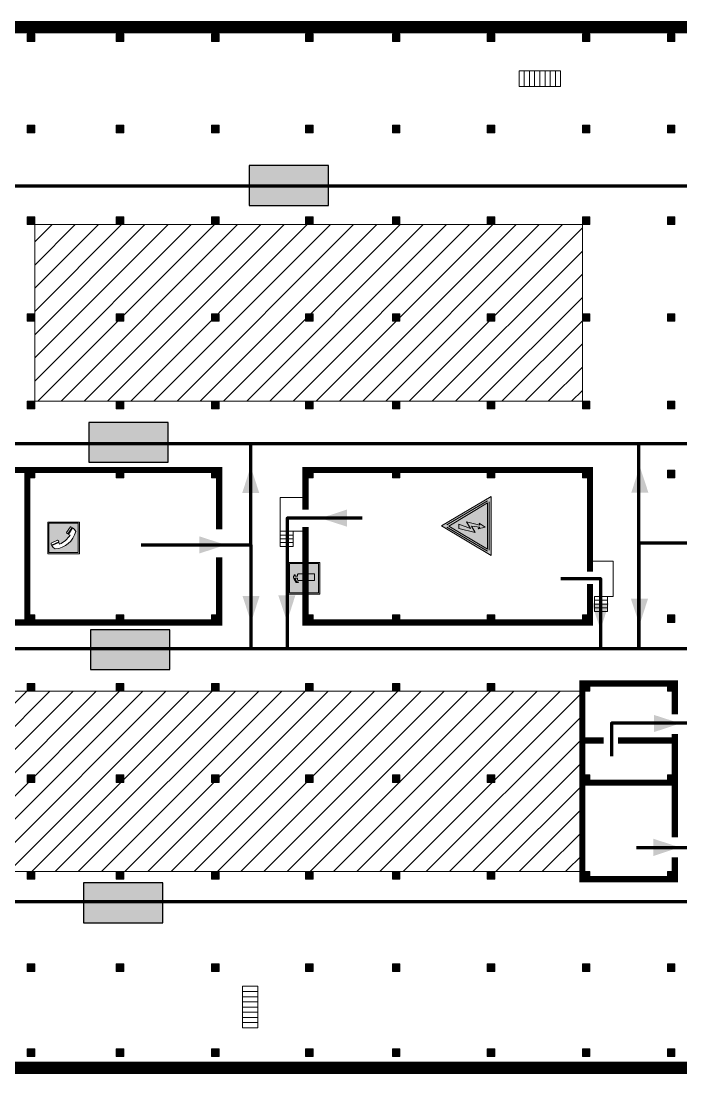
# Model space of a CAD drawing. Header units: millimetres. Extents: x 13810 to 67229, y 12374 to 21950.
# Drawn here: x 28731.5 to 28859.2, y 14168 to 14371.7 of the extents above; entities that cross this region are included whole.
import ezdxf

# ---------------------------------------------------------------- set-up
doc = ezdxf.new("R2010")
doc.units = ezdxf.units.MM
doc.layers.add('План_Штампы', color=7, linetype='Continuous')

# ---------------------------------------------------------------- blocks, each defined once
blk = doc.blocks.new('A$C32E8229D')
at = {"true_color": 0xffffff}
blk.add_hatch(color=7, dxfattribs=at).paths.add_polyline_path([(0, 0), (0, -8), (16, -8), (16, 0)])
h = blk.add_hatch(color=126)
h.paths.add_polyline_path([(0.2, -0.2), (15.8, -0.2), (15.8, -7.8), (0.2, -7.8)])
h.paths.add_polyline_path([(13.49, -2.05), (12.08, -2.05), (11.37, -2.63, 0.162397), (11.29, -2.84), (11.29, -3.63), (10.35, -3.63), (10.35, -4.05), (11.68, -4.05), (11.68, -3.48), (12.26, -4.28), (11.29, -5.1), (11.29, -6.78), (11.85, -6.78), (11.85, -5.44), (12.8, -4.64), (12.8, -5.94), (14.46, -5.94), (14.46, -5.39), (13.45, -5.39), (13.45, -3.97), (12.46, -2.59), (13.15, -2.59), (13.69, -3.34), (14.18, -3)], flags=16)
h.paths.add_polyline_path([(10.74, -1.82, 1), (11.8, -1.82, 1)], flags=16)
h.paths.add_polyline_path([(9.39, -3.59), (5.99, -3.59), (6.56, -3.03), (5.91, -3.03), (5.1, -3.83), (5.91, -4.64), (6.56, -4.64), (5.99, -4.09), (9.39, -4.09)], flags=16)
h.paths.add_polyline_path([(4.29, -1.08), (1.72, -1.08), (1.72, -6.6), (4.29, -6.6)], flags=16)
at = {"color": 126}
blk.add_lwpolyline([(16, -8), (0, -8), (0, 0), (16, 0)], close=True, dxfattribs=at)
blk = doc.blocks.new('A$C456E1F9C')
at = {"lineweight": 5}
h = blk.add_hatch(color=242, dxfattribs=at)
h.paths.add_polyline_path([(0.51, -1.47), (0.51, -13.26), (12.29, -13.26), (12.29, -1.47)])
h.paths.add_polyline_path([(5.42, -4.95, -0.254479), (4.78, -5.4), (3.52, -2.53, -0.209735), (4.23, -2.4)], flags=16)
h.paths.add_polyline_path([(8.53, -8.6), (10.87, -10.17), (10.54, -10.76), (8.03, -9.13, -0.192251)], flags=16)
h.paths.add_polyline_path([(4.61, -5.49, 0.005518), (3.87, -5.72, 0.128647), (7.49, -10.01, 0.00809), (7.83, -9.33), (10.47, -10.97, -0.16736), (8.99, -12.25, -0.327862), (1.95, -3.95, -0.166952), (3.36, -2.62)], flags=16)
at = {"color": 242, "lineweight": 5}
for p, q in [((0, -13.77), (0, -0.97)), ((12.8, -0.97), (0, -0.97)), ((4.61, -5.49), (3.36, -2.62)), ((3.52, -2.53), (4.78, -5.4)), ((4.23, -2.4), (5.42, -4.95)), ((12.8, -13.77), (12.8, -0.97)), ((7.83, -9.33), (10.47, -10.97)), ((8.03, -9.13), (10.54, -10.76)), ((10.81, -10.12), (8.53, -8.6)), ((10.54, -10.76), (10.8, -10.3)), ((10.8, -10.3), (10.81, -10.12)), ((0, -13.77), (12.8, -13.77))]:
    blk.add_line(p, q, dxfattribs=at)
blk.add_lwpolyline([(0.51, -1.47), (12.29, -1.47), (12.29, -13.26), (0.51, -13.26)], close=True, dxfattribs=at)
for centre, radius, start, end in [((4.59, -5.34), 2.99, 114.2845, 152.1974), ((11.12, -3.31), 9.19, 183.9915, 256.6009), ((4.02, -3.27), 0.891, 76.3284, 123.7092), ((14.98, -39.1), 35.17, 107.1487, 108.4135), ((13.86, -0.94), 11.08, 205.5536, 234.8762), ((4.68, -4.59), 0.824, 276.9621, 334.0723), ((-13.31, 0.8), 23.44, 332.5487, 334.4027), ((8.94, -9.5), 0.989, 114.4092, 157.9388), ((7.87, -9.46), 3, 291.9291, 329.9329)]:
    blk.add_arc(centre, radius, start, end, dxfattribs=at)
blk = doc.blocks.new('A$C3E6D3DDE')
at = {"lineweight": 5}
h = blk.add_hatch(color=40, dxfattribs=at)
h.paths.add_polyline_path([(24.1, 1.45), (16.46, -11.35), (31.74, -11.35)])
h.paths.add_polyline_path([(24.09, -0.46), (30.03, -10.41), (18.14, -10.41)], flags=16)
h.paths.add_polyline_path([(24.54, -3.08), (23.41, -6.02), (25.13, -5.01), (24.33, -8.5), (24.82, -8.27), (23.79, -9.86), (23.4, -8.04), (23.8, -8.43), (24.04, -6.29), (22.39, -7.25), (23.44, -3.08)], flags=0)
h = blk.add_hatch(color=256, dxfattribs=at)
h.paths.add_polyline_path([(24.37, 0.03, 0.567511), (23.82, 0.03), (17.59, -10.4, 0.582454), (17.86, -10.88), (30.32, -10.88, 0.582149), (30.6, -10.4)])
h.paths.add_polyline_path([(24.09, -0.46), (18.14, -10.41), (30.03, -10.41)], flags=16)
h.paths.add_polyline_path([(24.54, -3.08), (23.41, -6.02), (25.13, -5.01), (24.33, -8.5), (24.82, -8.27), (23.79, -9.86), (23.4, -8.04), (23.8, -8.43), (24.04, -6.29), (22.39, -7.25), (23.44, -3.08)], flags=0)
h = blk.add_hatch(color=40, dxfattribs=at)
h.paths.add_polyline_path([(24.09, -0.46), (18.14, -10.41), (30.03, -10.41)])
h.paths.add_polyline_path([(24.82, -8.27), (23.79, -9.86), (23.4, -8.04), (23.8, -8.43), (24.04, -6.29), (22.39, -7.25), (23.44, -3.08), (24.54, -3.08), (23.41, -6.02), (25.13, -5.01), (24.33, -8.5)], flags=16)
at = {"color": 40, "lineweight": 5}
for p, q in [((16.46, -11.35), (24.1, 1.45)), ((24.1, 1.45), (31.74, -11.35))]:
    blk.add_line(p, q, dxfattribs=at)
at = {"lineweight": 5}
for p, q in [((17.59, -10.4), (23.82, 0.03)), ((24.37, 0.03), (30.6, -10.4)), ((18.14, -10.41), (24.09, -0.46)), ((24.09, -0.46), (30.03, -10.41)), ((23.44, -3.08), (22.39, -7.25)), ((23.41, -6.02), (24.54, -3.08)), ((25.13, -5.01), (23.41, -6.02)), ((24.54, -3.08), (23.44, -3.08)), ((24.33, -8.5), (25.13, -5.01)), ((22.39, -7.25), (24.04, -6.29)), ((23.8, -8.43), (23.4, -8.04)), ((23.4, -8.04), (23.79, -9.86)), ((24.04, -6.29), (23.8, -8.43)), ((18.14, -10.41), (30.03, -10.41)), ((23.79, -9.86), (24.82, -8.27)), ((24.82, -8.27), (24.33, -8.5)), ((17.86, -10.88), (30.32, -10.88))]:
    blk.add_line(p, q, dxfattribs=at)
at = {"color": 50, "lineweight": 5}
blk.add_line((31.74, -11.35), (16.46, -11.35), dxfattribs=at)
blk = doc.blocks.new('A$C3AD82952')
at = {"true_color": 0xf5f5ff}
h = blk.add_hatch(color=7, dxfattribs=at)
h.dxf.hatch_style = 1
h.paths.add_polyline_path([(8.21, 8.73, 0.414214), (7.89, 9.05), (7.22, 9.05), (7.22, 9.92), (7.59, 9.92, 1), (7.57, 10.36), (7.22, 10.36), (7.22, 10.6), (6.43, 10.6), (6.43, 10.36), (6.01, 10.36), (4.74, 9.59), (4.74, 8.69), (4.98, 8.73), (4.98, 9.26), (6.12, 9.91), (6.43, 9.91), (6.43, 9.05), (5.76, 9.05, 0.414214), (5.44, 8.73), (5.44, 2.2), (8.21, 2.2)], flags=0)
h.paths.add_polyline_path([(12.8, 12.8), (0, 12.8), (0, 0), (12.8, 0)])
h.paths.add_polyline_path([(0.51, 12.29), (12.29, 12.29), (12.29, 0.51), (0.51, 0.51)], flags=16)
h.paths.add_polyline_path([(4.74, 9.59), (6.01, 10.36), (6.43, 10.36), (6.43, 10.6), (7.22, 10.6), (7.22, 10.36), (7.59, 10.36, -0.94586), (7.59, 9.92), (7.22, 9.92), (7.22, 9.05), (7.89, 9.05, -0.414214), (8.21, 8.73), (8.21, 2.2), (5.44, 2.2), (5.44, 8.73, -0.414214), (5.76, 9.05), (6.43, 9.05), (6.43, 9.91), (6.12, 9.91), (4.98, 9.26), (4.98, 8.73), (4.74, 8.69)], flags=0)
h = blk.add_hatch(color=242)
h.dxf.hatch_style = 1
h.paths.add_polyline_path([(12.29, 12.29), (0.51, 12.29), (0.51, 0.51), (12.29, 0.51)])
h.paths.add_polyline_path([(4.74, 8.69), (4.74, 9.59), (6.01, 10.36), (6.43, 10.36), (6.43, 10.6), (7.22, 10.6), (7.22, 10.36), (7.59, 10.36, -0.94586), (7.59, 9.92), (7.22, 9.92), (7.22, 9.05), (7.89, 9.05, -0.414214), (8.21, 8.73), (8.21, 2.2), (5.44, 2.2), (5.44, 8.73, -0.414214), (5.76, 9.05), (6.43, 9.05), (6.43, 9.91), (6.12, 9.91), (4.98, 9.26), (4.98, 8.73)], flags=16)
h = blk.add_hatch(color=7, dxfattribs=at)
h.dxf.hatch_style = 1
h.paths.add_polyline_path([(8.21, 8.73, 0.414214), (7.89, 9.05), (7.22, 9.05), (7.22, 9.92), (7.59, 9.92, 1), (7.57, 10.36), (7.22, 10.36), (7.22, 10.6), (6.43, 10.6), (6.43, 10.36), (6.01, 10.36), (4.74, 9.59), (4.74, 8.69), (4.98, 8.73), (4.98, 9.26), (6.12, 9.91), (6.43, 9.91), (6.43, 9.05), (5.76, 9.05, 0.414214), (5.44, 8.73), (5.44, 2.2), (8.21, 2.2)])
at = {"color": 242, "lineweight": 5}
for p, q in [((0, 0), (0, 12.8)), ((0, 12.8), (12.8, 12.8)), ((12.8, 0), (12.8, 12.8)), ((6.01, 10.36), (4.74, 9.59)), ((4.74, 9.59), (4.74, 8.69)), ((4.74, 8.69), (4.98, 8.73)), ((4.98, 9.26), (6.12, 9.91)), ((4.98, 8.73), (4.98, 9.26)), ((5.44, 2.2), (5.44, 8.73)), ((5.76, 9.05), (6.43, 9.05)), ((6.01, 10.36), (6.43, 10.36)), ((6.12, 9.91), (6.43, 9.91)), ((7.22, 10.6), (6.43, 10.6)), ((6.43, 10.6), (6.43, 10.36)), ((6.43, 9.91), (6.43, 9.05)), ((7.22, 10.36), (7.22, 10.6)), ((7.59, 10.36), (7.22, 10.36)), ((7.22, 9.05), (7.22, 9.92)), ((7.59, 9.92), (7.22, 9.92)), ((7.89, 9.05), (7.22, 9.05)), ((8.21, 2.2), (8.21, 8.73)), ((0, 0), (12.8, 0)), ((5.44, 2.2), (8.21, 2.2))]:
    blk.add_line(p, q, dxfattribs=at)
blk.add_lwpolyline([(0.51, 12.29), (12.29, 12.29), (12.29, 0.51), (0.51, 0.51)], close=True, dxfattribs=at)
for centre, radius, start, end in [((5.76, 8.73), 0.32, 90, 180), ((7.58, 10.14), 0.223, 273.1875, 86.8125), ((7.89, 8.73), 0.32, 0, 90)]:
    blk.add_arc(centre, radius, start, end, dxfattribs=at)

msp = doc.modelspace()

# ---------------------------------------------------------------- hatches: boundary and pattern name
at = {"lineweight": 0}
h = msp.add_hatch(color=256, dxfattribs=at)
h.dxf.hatch_style = 1
h.paths.add_polyline_path([(28732.73, 14369.18), (28732.73, 14367.7), (28734.19, 14367.7), (28734.19, 14369.18)])
h = msp.add_hatch(color=256, dxfattribs=at)
h.dxf.hatch_style = 1
h.paths.add_polyline_path([(28749.93, 14369.18), (28749.93, 14367.7), (28751.4, 14367.7), (28751.4, 14369.18)])
h = msp.add_hatch(color=256, dxfattribs=at)
h.dxf.hatch_style = 1
h.paths.add_polyline_path([(28768.41, 14369.18), (28768.41, 14367.7), (28769.88, 14367.7), (28769.88, 14369.18)])
h = msp.add_hatch(color=256, dxfattribs=at)
h.dxf.hatch_style = 1
h.paths.add_polyline_path([(28786.58, 14369.18), (28786.58, 14367.7), (28788.04, 14367.7), (28788.04, 14369.18)])
h = msp.add_hatch(color=256, dxfattribs=at)
h.dxf.hatch_style = 1
h.paths.add_polyline_path([(28803.39, 14369.18), (28803.39, 14367.7), (28804.86, 14367.7), (28804.86, 14369.18)])
h = msp.add_hatch(color=256, dxfattribs=at)
h.dxf.hatch_style = 1
h.paths.add_polyline_path([(28821.72, 14369.18), (28821.72, 14367.7), (28823.19, 14367.7), (28823.19, 14369.18)])
h = msp.add_hatch(color=256, dxfattribs=at)
h.dxf.hatch_style = 1
h.paths.add_polyline_path([(28840.16, 14369.18), (28840.16, 14367.7), (28841.63, 14367.7), (28841.63, 14369.18)])
h = msp.add_hatch(color=256, dxfattribs=at)
h.dxf.hatch_style = 1
h.paths.add_polyline_path([(28856.61, 14369.18), (28856.61, 14367.7), (28858.07, 14367.7), (28858.07, 14369.18)])
h = msp.add_hatch(color=256, dxfattribs=at)
h.dxf.hatch_style = 1
h.paths.add_polyline_path([(28732.73, 14351.51), (28732.73, 14350.03), (28734.19, 14350.03), (28734.19, 14351.51)])
h = msp.add_hatch(color=256, dxfattribs=at)
h.dxf.hatch_style = 1
h.paths.add_polyline_path([(28749.93, 14351.51), (28749.93, 14350.03), (28751.4, 14350.03), (28751.4, 14351.51)])
h = msp.add_hatch(color=256, dxfattribs=at)
h.dxf.hatch_style = 1
h.paths.add_polyline_path([(28768.41, 14351.51), (28768.41, 14350.03), (28769.88, 14350.03), (28769.88, 14351.51)])
h = msp.add_hatch(color=256, dxfattribs=at)
h.dxf.hatch_style = 1
h.paths.add_polyline_path([(28786.58, 14351.51), (28786.58, 14350.03), (28788.04, 14350.03), (28788.04, 14351.51)])
h = msp.add_hatch(color=256, dxfattribs=at)
h.dxf.hatch_style = 1
h.paths.add_polyline_path([(28803.39, 14351.51), (28803.39, 14350.03), (28804.86, 14350.03), (28804.86, 14351.51)])
h = msp.add_hatch(color=256, dxfattribs=at)
h.dxf.hatch_style = 1
h.paths.add_polyline_path([(28821.72, 14351.51), (28821.72, 14350.03), (28823.19, 14350.03), (28823.19, 14351.51)])
h = msp.add_hatch(color=256, dxfattribs=at)
h.dxf.hatch_style = 1
h.paths.add_polyline_path([(28840.16, 14351.51), (28840.16, 14350.03), (28841.63, 14350.03), (28841.63, 14351.51)])
h = msp.add_hatch(color=256, dxfattribs=at)
h.dxf.hatch_style = 1
h.paths.add_polyline_path([(28856.61, 14351.51), (28856.61, 14350.03), (28858.07, 14350.03), (28858.07, 14351.51)])
h = msp.add_hatch(color=256, dxfattribs=at)
h.dxf.hatch_style = 1
h.paths.add_polyline_path([(28732.73, 14333.76), (28732.73, 14332.28), (28734.19, 14332.28), (28734.19, 14333.76)])
h = msp.add_hatch(color=256, dxfattribs=at)
h.dxf.hatch_style = 1
h.paths.add_polyline_path([(28749.93, 14333.76), (28749.93, 14332.28), (28751.4, 14332.28), (28751.4, 14333.76)])
h = msp.add_hatch(color=256, dxfattribs=at)
h.dxf.hatch_style = 1
h.paths.add_polyline_path([(28768.41, 14333.76), (28768.41, 14332.28), (28769.88, 14332.28), (28769.88, 14333.76)])
h = msp.add_hatch(color=256, dxfattribs=at)
h.dxf.hatch_style = 1
h.paths.add_polyline_path([(28786.58, 14333.76), (28786.58, 14332.28), (28788.04, 14332.28), (28788.04, 14333.76)])
h = msp.add_hatch(color=256, dxfattribs=at)
h.dxf.hatch_style = 1
h.paths.add_polyline_path([(28803.39, 14333.76), (28803.39, 14332.28), (28804.86, 14332.28), (28804.86, 14333.76)])
h = msp.add_hatch(color=256, dxfattribs=at)
h.dxf.hatch_style = 1
h.paths.add_polyline_path([(28821.72, 14333.76), (28821.72, 14332.28), (28823.19, 14332.28), (28823.19, 14333.76)])
h = msp.add_hatch(color=256, dxfattribs=at)
h.dxf.hatch_style = 1
h.paths.add_polyline_path([(28840.16, 14333.76), (28840.16, 14332.28), (28841.63, 14332.28), (28841.63, 14333.76)])
h = msp.add_hatch(color=256, dxfattribs=at)
h.dxf.hatch_style = 1
h.paths.add_polyline_path([(28856.61, 14333.76), (28856.61, 14332.28), (28858.07, 14332.28), (28858.07, 14333.76)])
h = msp.add_hatch(dxfattribs=at)
h.set_pattern_fill('ANSI31', color=256)
h.set_pattern_definition([(45, (-1163.6695, -1191.5163), (-2.24506403, 2.24506403), [])])
h.paths.add_polyline_path([(28840.16, 14298.11), (28840.16, 14332.28), (28734.19, 14332.28), (28734.19, 14298.11)])
h.paths.add_polyline_path([(29001.66, 14298.11), (29001.66, 14332.28), (28895.5, 14332.28), (28895.5, 14298.11)])
h.paths.add_polyline_path([(28878.05, 14242.06), (28878.05, 14207.15), (28965.8, 14207.15), (28965.8, 14242.06)])
h.paths.add_polyline_path([(28840.16, 14207.15), (28840.16, 14242.06), (28697.53, 14242.06), (28697.53, 14207.15)])
h = msp.add_hatch(color=256, dxfattribs=at)
h.dxf.hatch_style = 1
h.paths.add_polyline_path([(28732.73, 14315.06), (28732.73, 14313.59), (28734.19, 14313.59), (28734.19, 14315.06)])
h = msp.add_hatch(color=256, dxfattribs=at)
h.dxf.hatch_style = 1
h.paths.add_polyline_path([(28749.93, 14315.06), (28749.93, 14313.59), (28751.4, 14313.59), (28751.4, 14315.06)])
h = msp.add_hatch(color=256, dxfattribs=at)
h.dxf.hatch_style = 1
h.paths.add_polyline_path([(28768.41, 14315.06), (28768.41, 14313.59), (28769.88, 14313.59), (28769.88, 14315.06)])
h = msp.add_hatch(color=256, dxfattribs=at)
h.dxf.hatch_style = 1
h.paths.add_polyline_path([(28786.58, 14315.06), (28786.58, 14313.59), (28788.04, 14313.59), (28788.04, 14315.06)])
h = msp.add_hatch(color=256, dxfattribs=at)
h.dxf.hatch_style = 1
h.paths.add_polyline_path([(28803.39, 14315.06), (28803.39, 14313.59), (28804.86, 14313.59), (28804.86, 14315.06)])
h = msp.add_hatch(color=256, dxfattribs=at)
h.dxf.hatch_style = 1
h.paths.add_polyline_path([(28821.72, 14315.06), (28821.72, 14313.59), (28823.19, 14313.59), (28823.19, 14315.06)])
h = msp.add_hatch(color=256, dxfattribs=at)
h.dxf.hatch_style = 1
h.paths.add_polyline_path([(28840.16, 14315.06), (28840.16, 14313.59), (28841.63, 14313.59), (28841.63, 14315.06)])
h = msp.add_hatch(color=256, dxfattribs=at)
h.dxf.hatch_style = 1
h.paths.add_polyline_path([(28856.61, 14315.06), (28856.61, 14313.59), (28858.07, 14313.59), (28858.07, 14315.06)])
h = msp.add_hatch(color=256, dxfattribs=at)
h.dxf.hatch_style = 1
h.paths.add_polyline_path([(28732.73, 14298.11), (28732.73, 14296.63), (28734.19, 14296.63), (28734.19, 14298.11)])
h = msp.add_hatch(color=256, dxfattribs=at)
h.dxf.hatch_style = 1
h.paths.add_polyline_path([(28749.93, 14298.11), (28749.93, 14296.63), (28751.4, 14296.63), (28751.4, 14298.11)])
h = msp.add_hatch(color=256, dxfattribs=at)
h.dxf.hatch_style = 1
h.paths.add_polyline_path([(28768.41, 14298.11), (28768.41, 14296.63), (28769.88, 14296.63), (28769.88, 14298.11)])
h = msp.add_hatch(color=256, dxfattribs=at)
h.dxf.hatch_style = 1
h.paths.add_polyline_path([(28786.58, 14298.11), (28786.58, 14296.63), (28788.04, 14296.63), (28788.04, 14298.11)])
h = msp.add_hatch(color=256, dxfattribs=at)
h.dxf.hatch_style = 1
h.paths.add_polyline_path([(28803.39, 14298.11), (28803.39, 14296.63), (28804.86, 14296.63), (28804.86, 14298.11)])
h = msp.add_hatch(color=256, dxfattribs=at)
h.dxf.hatch_style = 1
h.paths.add_polyline_path([(28821.72, 14298.11), (28821.72, 14296.63), (28823.19, 14296.63), (28823.19, 14298.11)])
h = msp.add_hatch(color=256, dxfattribs=at)
h.dxf.hatch_style = 1
h.paths.add_polyline_path([(28840.16, 14298.11), (28840.16, 14296.63), (28841.63, 14296.63), (28841.63, 14298.11)])
h = msp.add_hatch(color=256, dxfattribs=at)
h.dxf.hatch_style = 1
h.paths.add_polyline_path([(28856.61, 14298.11), (28856.61, 14296.63), (28858.07, 14296.63), (28858.07, 14298.11)])
h = msp.add_hatch(color=256, dxfattribs=at)
h.dxf.hatch_style = 1
h.paths.add_polyline_path([(28732.73, 14284.82), (28732.73, 14283.34), (28734.19, 14283.34), (28734.19, 14284.82)])
h = msp.add_hatch(color=256, dxfattribs=at)
h.dxf.hatch_style = 1
h.paths.add_polyline_path([(28749.93, 14284.82), (28749.93, 14283.34), (28751.4, 14283.34), (28751.4, 14284.82)])
h = msp.add_hatch(color=256, dxfattribs=at)
h.dxf.hatch_style = 1
h.paths.add_polyline_path([(28768.41, 14284.82), (28768.41, 14283.34), (28769.88, 14283.34), (28769.88, 14284.82)])
h = msp.add_hatch(color=256, dxfattribs=at)
h.dxf.hatch_style = 1
h.paths.add_polyline_path([(28786.58, 14284.82), (28786.58, 14283.34), (28788.04, 14283.34), (28788.04, 14284.82)])
h = msp.add_hatch(color=256, dxfattribs=at)
h.dxf.hatch_style = 1
h.paths.add_polyline_path([(28803.39, 14284.82), (28803.39, 14283.34), (28804.86, 14283.34), (28804.86, 14284.82)])
h = msp.add_hatch(color=256, dxfattribs=at)
h.dxf.hatch_style = 1
h.paths.add_polyline_path([(28821.72, 14284.82), (28821.72, 14283.34), (28823.19, 14283.34), (28823.19, 14284.82)])
h = msp.add_hatch(color=256, dxfattribs=at)
h.dxf.hatch_style = 1
h.paths.add_polyline_path([(28840.16, 14284.82), (28840.16, 14283.34), (28841.63, 14283.34), (28841.63, 14284.82)])
h = msp.add_hatch(color=256, dxfattribs=at)
h.dxf.hatch_style = 1
h.paths.add_polyline_path([(28856.61, 14284.82), (28856.61, 14283.34), (28858.07, 14283.34), (28858.07, 14284.82)])
h = msp.add_hatch(color=256, dxfattribs=at)
h.dxf.hatch_style = 1
h.paths.add_polyline_path([(28732.73, 14256.78), (28732.73, 14255.31), (28734.19, 14255.31), (28734.19, 14256.78)])
h = msp.add_hatch(color=256, dxfattribs=at)
h.dxf.hatch_style = 1
h.paths.add_polyline_path([(28749.93, 14256.78), (28749.93, 14255.31), (28751.4, 14255.31), (28751.4, 14256.78)])
h = msp.add_hatch(color=256, dxfattribs=at)
h.dxf.hatch_style = 1
h.paths.add_polyline_path([(28768.41, 14256.78), (28768.41, 14255.31), (28769.88, 14255.31), (28769.88, 14256.78)])
h = msp.add_hatch(color=256, dxfattribs=at)
h.dxf.hatch_style = 1
h.paths.add_polyline_path([(28786.58, 14256.78), (28786.58, 14255.31), (28788.04, 14255.31), (28788.04, 14256.78)])
h = msp.add_hatch(color=256, dxfattribs=at)
h.dxf.hatch_style = 1
h.paths.add_polyline_path([(28803.39, 14256.78), (28803.39, 14255.31), (28804.86, 14255.31), (28804.86, 14256.78)])
h = msp.add_hatch(color=256, dxfattribs=at)
h.dxf.hatch_style = 1
h.paths.add_polyline_path([(28821.72, 14256.78), (28821.72, 14255.31), (28823.19, 14255.31), (28823.19, 14256.78)])
h = msp.add_hatch(color=256, dxfattribs=at)
h.dxf.hatch_style = 1
h.paths.add_polyline_path([(28840.16, 14256.78), (28840.16, 14255.31), (28841.63, 14255.31), (28841.63, 14256.78)])
h = msp.add_hatch(color=256, dxfattribs=at)
h.dxf.hatch_style = 1
h.paths.add_polyline_path([(28856.61, 14256.78), (28856.61, 14255.31), (28858.07, 14255.31), (28858.07, 14256.78)])
h = msp.add_hatch(color=256, dxfattribs=at)
h.dxf.hatch_style = 1
h.paths.add_polyline_path([(28732.73, 14243.54), (28732.73, 14242.06), (28734.19, 14242.06), (28734.19, 14243.54)])
h = msp.add_hatch(color=256, dxfattribs=at)
h.dxf.hatch_style = 1
h.paths.add_polyline_path([(28749.93, 14243.54), (28749.93, 14242.06), (28751.4, 14242.06), (28751.4, 14243.54)])
h = msp.add_hatch(color=256, dxfattribs=at)
h.dxf.hatch_style = 1
h.paths.add_polyline_path([(28768.41, 14243.54), (28768.41, 14242.06), (28769.88, 14242.06), (28769.88, 14243.54)])
h = msp.add_hatch(color=256, dxfattribs=at)
h.dxf.hatch_style = 1
h.paths.add_polyline_path([(28786.58, 14243.54), (28786.58, 14242.06), (28788.04, 14242.06), (28788.04, 14243.54)])
h = msp.add_hatch(color=256, dxfattribs=at)
h.dxf.hatch_style = 1
h.paths.add_polyline_path([(28803.39, 14243.54), (28803.39, 14242.06), (28804.86, 14242.06), (28804.86, 14243.54)])
h = msp.add_hatch(color=256, dxfattribs=at)
h.dxf.hatch_style = 1
h.paths.add_polyline_path([(28821.72, 14243.54), (28821.72, 14242.06), (28823.19, 14242.06), (28823.19, 14243.54)])
h = msp.add_hatch(color=256, dxfattribs=at)
h.dxf.hatch_style = 1
h.paths.add_polyline_path([(28840.16, 14243.54), (28840.16, 14242.06), (28841.63, 14242.06), (28841.63, 14243.54)])
h = msp.add_hatch(color=256, dxfattribs=at)
h.dxf.hatch_style = 1
h.paths.add_polyline_path([(28856.61, 14243.54), (28856.61, 14242.06), (28858.07, 14242.06), (28858.07, 14243.54)])
h = msp.add_hatch(color=256, dxfattribs=at)
h.dxf.hatch_style = 1
h.paths.add_polyline_path([(28732.73, 14225.84), (28732.73, 14224.36), (28734.19, 14224.36), (28734.19, 14225.84)])
h = msp.add_hatch(color=256, dxfattribs=at)
h.dxf.hatch_style = 1
h.paths.add_polyline_path([(28749.93, 14225.84), (28749.93, 14224.36), (28751.4, 14224.36), (28751.4, 14225.84)])
h = msp.add_hatch(color=256, dxfattribs=at)
h.dxf.hatch_style = 1
h.paths.add_polyline_path([(28768.41, 14225.84), (28768.41, 14224.36), (28769.88, 14224.36), (28769.88, 14225.84)])
h = msp.add_hatch(color=256, dxfattribs=at)
h.dxf.hatch_style = 1
h.paths.add_polyline_path([(28786.58, 14225.84), (28786.58, 14224.36), (28788.04, 14224.36), (28788.04, 14225.84)])
h = msp.add_hatch(color=256, dxfattribs=at)
h.dxf.hatch_style = 1
h.paths.add_polyline_path([(28803.39, 14225.84), (28803.39, 14224.36), (28804.86, 14224.36), (28804.86, 14225.84)])
h = msp.add_hatch(color=256, dxfattribs=at)
h.dxf.hatch_style = 1
h.paths.add_polyline_path([(28821.72, 14225.84), (28821.72, 14224.36), (28823.19, 14224.36), (28823.19, 14225.84)])
h = msp.add_hatch(color=256, dxfattribs=at)
h.dxf.hatch_style = 1
h.paths.add_polyline_path([(28840.16, 14225.84), (28840.16, 14224.36), (28841.63, 14224.36), (28841.63, 14225.84)])
h = msp.add_hatch(color=256, dxfattribs=at)
h.dxf.hatch_style = 1
h.paths.add_polyline_path([(28856.61, 14225.84), (28856.61, 14224.36), (28858.07, 14224.36), (28858.07, 14225.84)])
h = msp.add_hatch(color=256, dxfattribs=at)
h.dxf.hatch_style = 1
h.paths.add_polyline_path([(28732.73, 14207.15), (28732.73, 14205.67), (28734.19, 14205.67), (28734.19, 14207.15)])
h = msp.add_hatch(color=256, dxfattribs=at)
h.dxf.hatch_style = 1
h.paths.add_polyline_path([(28749.93, 14207.15), (28749.93, 14205.67), (28751.4, 14205.67), (28751.4, 14207.15)])
h = msp.add_hatch(color=256, dxfattribs=at)
h.dxf.hatch_style = 1
h.paths.add_polyline_path([(28768.41, 14207.15), (28768.41, 14205.67), (28769.88, 14205.67), (28769.88, 14207.15)])
h = msp.add_hatch(color=256, dxfattribs=at)
h.dxf.hatch_style = 1
h.paths.add_polyline_path([(28786.58, 14207.15), (28786.58, 14205.67), (28788.04, 14205.67), (28788.04, 14207.15)])
h = msp.add_hatch(color=256, dxfattribs=at)
h.dxf.hatch_style = 1
h.paths.add_polyline_path([(28803.39, 14207.15), (28803.39, 14205.67), (28804.86, 14205.67), (28804.86, 14207.15)])
h = msp.add_hatch(color=256, dxfattribs=at)
h.dxf.hatch_style = 1
h.paths.add_polyline_path([(28821.72, 14207.15), (28821.72, 14205.67), (28823.19, 14205.67), (28823.19, 14207.15)])
h = msp.add_hatch(color=256, dxfattribs=at)
h.dxf.hatch_style = 1
h.paths.add_polyline_path([(28840.16, 14207.15), (28840.16, 14205.67), (28841.63, 14205.67), (28841.63, 14207.15)])
h = msp.add_hatch(color=256, dxfattribs=at)
h.dxf.hatch_style = 1
h.paths.add_polyline_path([(28856.61, 14207.15), (28856.61, 14205.67), (28858.07, 14205.67), (28858.07, 14207.15)])
h = msp.add_hatch(color=256, dxfattribs=at)
h.dxf.hatch_style = 1
h.paths.add_polyline_path([(28732.73, 14189.33), (28732.73, 14187.85), (28734.19, 14187.85), (28734.19, 14189.33)])
h = msp.add_hatch(color=256, dxfattribs=at)
h.dxf.hatch_style = 1
h.paths.add_polyline_path([(28749.93, 14189.33), (28749.93, 14187.85), (28751.4, 14187.85), (28751.4, 14189.33)])
h = msp.add_hatch(color=256, dxfattribs=at)
h.dxf.hatch_style = 1
h.paths.add_polyline_path([(28768.41, 14189.33), (28768.41, 14187.85), (28769.88, 14187.85), (28769.88, 14189.33)])
h = msp.add_hatch(color=256, dxfattribs=at)
h.dxf.hatch_style = 1
h.paths.add_polyline_path([(28786.58, 14189.33), (28786.58, 14187.85), (28788.04, 14187.85), (28788.04, 14189.33)])
h = msp.add_hatch(color=256, dxfattribs=at)
h.dxf.hatch_style = 1
h.paths.add_polyline_path([(28803.39, 14189.33), (28803.39, 14187.85), (28804.86, 14187.85), (28804.86, 14189.33)])
h = msp.add_hatch(color=256, dxfattribs=at)
h.dxf.hatch_style = 1
h.paths.add_polyline_path([(28821.72, 14189.33), (28821.72, 14187.85), (28823.19, 14187.85), (28823.19, 14189.33)])
h = msp.add_hatch(color=256, dxfattribs=at)
h.dxf.hatch_style = 1
h.paths.add_polyline_path([(28840.16, 14189.33), (28840.16, 14187.85), (28841.63, 14187.85), (28841.63, 14189.33)])
h = msp.add_hatch(color=256, dxfattribs=at)
h.dxf.hatch_style = 1
h.paths.add_polyline_path([(28856.61, 14189.33), (28856.61, 14187.85), (28858.07, 14187.85), (28858.07, 14189.33)])
h = msp.add_hatch(color=256, dxfattribs=at)
h.dxf.hatch_style = 1
h.paths.add_polyline_path([(28732.73, 14172.86), (28732.73, 14171.38), (28734.19, 14171.38), (28734.19, 14172.86)])
h = msp.add_hatch(color=256, dxfattribs=at)
h.dxf.hatch_style = 1
h.paths.add_polyline_path([(28749.93, 14172.86), (28749.93, 14171.38), (28751.4, 14171.38), (28751.4, 14172.86)])
h = msp.add_hatch(color=256, dxfattribs=at)
h.dxf.hatch_style = 1
h.paths.add_polyline_path([(28768.41, 14172.86), (28768.41, 14171.38), (28769.88, 14171.38), (28769.88, 14172.86)])
h = msp.add_hatch(color=256, dxfattribs=at)
h.dxf.hatch_style = 1
h.paths.add_polyline_path([(28786.58, 14172.86), (28786.58, 14171.38), (28788.04, 14171.38), (28788.04, 14172.86)])
h = msp.add_hatch(color=256, dxfattribs=at)
h.dxf.hatch_style = 1
h.paths.add_polyline_path([(28803.39, 14172.86), (28803.39, 14171.38), (28804.86, 14171.38), (28804.86, 14172.86)])
h = msp.add_hatch(color=256, dxfattribs=at)
h.dxf.hatch_style = 1
h.paths.add_polyline_path([(28821.72, 14172.86), (28821.72, 14171.38), (28823.19, 14171.38), (28823.19, 14172.86)])
h = msp.add_hatch(color=256, dxfattribs=at)
h.dxf.hatch_style = 1
h.paths.add_polyline_path([(28840.16, 14172.86), (28840.16, 14171.38), (28841.63, 14171.38), (28841.63, 14172.86)])
h = msp.add_hatch(color=256, dxfattribs=at)
h.dxf.hatch_style = 1
h.paths.add_polyline_path([(28856.61, 14172.86), (28856.61, 14171.38), (28858.07, 14171.38), (28858.07, 14172.86)])

# ---------------------------------------------------------------- linework, layer by layer
for points, const_width in [([(28685.61, 14370.46), (28564.44, 14370.46), (28564.44, 14297.31), (28582.14, 14297.31), (28582.14, 14279.63), (28604.98, 14279.63), (28604.98, 14169.21), (29001.66, 14169.21)], 2.4), ([(29001.66, 14370.46), (28689.65, 14370.46)], 2.4), ([(28714.71, 14277.15), (28714.71, 14284.82), (28769.88, 14284.82), (28769.88, 14273.32)], 1.2), ([(28732.73, 14284.82), (28732.73, 14255.31)], 1.2), ([(28786.58, 14277.16), (28786.58, 14284.82), (28841.63, 14284.82), (28841.63, 14265.15)], 1.2), ([(28841.63, 14262.76), (28841.63, 14255.31), (28786.58, 14255.31), (28786.58, 14273.77)], 1.2), ([(28769.88, 14267.94), (28769.88, 14255.31), (28714.71, 14255.31), (28714.71, 14271.15)], 1.2), ([(28840.16, 14242.06), (28840.16, 14243.54), (28858.07, 14243.54), (28858.07, 14237.56)], 1.2), ([(28858.07, 14209.89), (28858.07, 14205.67), (28840.16, 14205.67), (28840.16, 14243.54)], 1.2), ([(28840.16, 14232.51), (28844.28, 14232.51)], 1.2), ([(28858.07, 14232.51), (28847.08, 14232.51)], 1.2), ([(28858.07, 14233.77), (28858.07, 14213.8)], 1.2), ([(28858.07, 14224.36), (28840.16, 14224.36)], 1.2)]:
    msp.add_lwpolyline(points, dxfattribs=dict(at, const_width=const_width))
for points in [[(28734.19, 14367.7), (28732.73, 14367.7), (28732.73, 14369.18), (28734.19, 14369.18)], [(28751.4, 14367.7), (28749.93, 14367.7), (28749.93, 14369.18), (28751.4, 14369.18)], [(28769.88, 14367.7), (28768.41, 14367.7), (28768.41, 14369.18), (28769.88, 14369.18)], [(28788.04, 14367.7), (28786.58, 14367.7), (28786.58, 14369.18), (28788.04, 14369.18)], [(28804.86, 14367.7), (28803.39, 14367.7), (28803.39, 14369.18), (28804.86, 14369.18)], [(28823.19, 14367.7), (28821.72, 14367.7), (28821.72, 14369.18), (28823.19, 14369.18)], [(28841.63, 14367.7), (28840.16, 14367.7), (28840.16, 14369.18), (28841.63, 14369.18)], [(28858.07, 14367.7), (28856.61, 14367.7), (28856.61, 14369.18), (28858.07, 14369.18)], [(28828.91, 14359.01), (28827.91, 14359.01), (28827.91, 14362.02), (28828.91, 14362.02)], [(28829.92, 14359.01), (28828.91, 14359.01), (28828.91, 14362.02), (28829.92, 14362.02)], [(28830.92, 14359.01), (28829.92, 14359.01), (28829.92, 14362.02), (28830.92, 14362.02)], [(28831.93, 14359.01), (28830.92, 14359.01), (28830.92, 14362.02), (28831.93, 14362.02)], [(28832.93, 14359.01), (28831.93, 14359.01), (28831.93, 14362.02), (28832.93, 14362.02)], [(28833.94, 14359.01), (28832.93, 14359.01), (28832.93, 14362.02), (28833.94, 14362.02)], [(28834.94, 14359.01), (28833.94, 14359.01), (28833.94, 14362.02), (28834.94, 14362.02)], [(28835.95, 14359.01), (28834.94, 14359.01), (28834.94, 14362.02), (28835.95, 14362.02)], [(28734.19, 14350.03), (28732.73, 14350.03), (28732.73, 14351.51), (28734.19, 14351.51)], [(28751.4, 14350.03), (28749.93, 14350.03), (28749.93, 14351.51), (28751.4, 14351.51)], [(28769.88, 14350.03), (28768.41, 14350.03), (28768.41, 14351.51), (28769.88, 14351.51)], [(28788.04, 14350.03), (28786.58, 14350.03), (28786.58, 14351.51), (28788.04, 14351.51)], [(28804.86, 14350.03), (28803.39, 14350.03), (28803.39, 14351.51), (28804.86, 14351.51)], [(28823.19, 14350.03), (28821.72, 14350.03), (28821.72, 14351.51), (28823.19, 14351.51)], [(28841.63, 14350.03), (28840.16, 14350.03), (28840.16, 14351.51), (28841.63, 14351.51)], [(28858.07, 14350.03), (28856.61, 14350.03), (28856.61, 14351.51), (28858.07, 14351.51)], [(28734.19, 14332.28), (28732.73, 14332.28), (28732.73, 14333.76), (28734.19, 14333.76)], [(28751.4, 14332.28), (28749.93, 14332.28), (28749.93, 14333.76), (28751.4, 14333.76)], [(28769.88, 14332.28), (28768.41, 14332.28), (28768.41, 14333.76), (28769.88, 14333.76)], [(28788.04, 14332.28), (28786.58, 14332.28), (28786.58, 14333.76), (28788.04, 14333.76)], [(28804.86, 14332.28), (28803.39, 14332.28), (28803.39, 14333.76), (28804.86, 14333.76)], [(28823.19, 14332.28), (28821.72, 14332.28), (28821.72, 14333.76), (28823.19, 14333.76)], [(28841.63, 14332.28), (28840.16, 14332.28), (28840.16, 14333.76), (28841.63, 14333.76)], [(28858.07, 14332.28), (28856.61, 14332.28), (28856.61, 14333.76), (28858.07, 14333.76)], [(28840.16, 14298.11), (28734.19, 14298.11), (28734.19, 14332.28), (28840.16, 14332.28)], [(28840.16, 14298.11), (28734.19, 14298.11), (28734.19, 14332.28), (28840.16, 14332.28)], [(28734.19, 14313.59), (28732.73, 14313.59), (28732.73, 14315.06), (28734.19, 14315.06)], [(28751.4, 14313.59), (28749.93, 14313.59), (28749.93, 14315.06), (28751.4, 14315.06)], [(28769.88, 14313.59), (28768.41, 14313.59), (28768.41, 14315.06), (28769.88, 14315.06)], [(28788.04, 14313.59), (28786.58, 14313.59), (28786.58, 14315.06), (28788.04, 14315.06)], [(28804.86, 14313.59), (28803.39, 14313.59), (28803.39, 14315.06), (28804.86, 14315.06)], [(28823.19, 14313.59), (28821.72, 14313.59), (28821.72, 14315.06), (28823.19, 14315.06)], [(28841.63, 14313.59), (28840.16, 14313.59), (28840.16, 14315.06), (28841.63, 14315.06)], [(28858.07, 14313.59), (28856.61, 14313.59), (28856.61, 14315.06), (28858.07, 14315.06)], [(28734.19, 14296.63), (28732.73, 14296.63), (28732.73, 14298.11), (28734.19, 14298.11)], [(28751.4, 14296.63), (28749.93, 14296.63), (28749.93, 14298.11), (28751.4, 14298.11)], [(28769.88, 14296.63), (28768.41, 14296.63), (28768.41, 14298.11), (28769.88, 14298.11)], [(28788.04, 14296.63), (28786.58, 14296.63), (28786.58, 14298.11), (28788.04, 14298.11)], [(28804.86, 14296.63), (28803.39, 14296.63), (28803.39, 14298.11), (28804.86, 14298.11)], [(28823.19, 14296.63), (28821.72, 14296.63), (28821.72, 14298.11), (28823.19, 14298.11)], [(28841.63, 14296.63), (28840.16, 14296.63), (28840.16, 14298.11), (28841.63, 14298.11)], [(28858.07, 14296.63), (28856.61, 14296.63), (28856.61, 14298.11), (28858.07, 14298.11)], [(28734.19, 14283.34), (28732.73, 14283.34), (28732.73, 14284.82), (28734.19, 14284.82)], [(28751.4, 14283.34), (28749.93, 14283.34), (28749.93, 14284.82), (28751.4, 14284.82)], [(28769.88, 14283.34), (28768.41, 14283.34), (28768.41, 14284.82), (28769.88, 14284.82)], [(28788.04, 14283.34), (28786.58, 14283.34), (28786.58, 14284.82), (28788.04, 14284.82)], [(28804.86, 14283.34), (28803.39, 14283.34), (28803.39, 14284.82), (28804.86, 14284.82)], [(28823.19, 14283.34), (28821.72, 14283.34), (28821.72, 14284.82), (28823.19, 14284.82)], [(28841.63, 14283.34), (28840.16, 14283.34), (28840.16, 14284.82), (28841.63, 14284.82)], [(28858.07, 14283.34), (28856.61, 14283.34), (28856.61, 14284.82), (28858.07, 14284.82)], [(28784.21, 14272.98), (28781.69, 14272.98), (28781.69, 14272.25), (28784.21, 14272.25)], [(28784.21, 14272.25), (28781.69, 14272.25), (28781.69, 14271.52), (28784.21, 14271.52)], [(28784.21, 14271.52), (28781.69, 14271.52), (28781.69, 14270.79), (28784.21, 14270.79)], [(28784.21, 14270.79), (28781.69, 14270.79), (28781.69, 14270.06), (28784.21, 14270.06)], [(28845.05, 14260.36), (28842.53, 14260.36), (28842.53, 14259.63), (28845.05, 14259.63)], [(28845.05, 14259.63), (28842.53, 14259.63), (28842.53, 14258.9), (28845.05, 14258.9)], [(28845.05, 14258.9), (28842.53, 14258.9), (28842.53, 14258.16), (28845.05, 14258.16)], [(28845.05, 14258.16), (28842.53, 14258.16), (28842.53, 14257.43), (28845.05, 14257.43)], [(28734.19, 14255.31), (28732.73, 14255.31), (28732.73, 14256.78), (28734.19, 14256.78)], [(28751.4, 14255.31), (28749.93, 14255.31), (28749.93, 14256.78), (28751.4, 14256.78)], [(28769.88, 14255.31), (28768.41, 14255.31), (28768.41, 14256.78), (28769.88, 14256.78)], [(28788.04, 14255.31), (28786.58, 14255.31), (28786.58, 14256.78), (28788.04, 14256.78)], [(28804.86, 14255.31), (28803.39, 14255.31), (28803.39, 14256.78), (28804.86, 14256.78)], [(28823.19, 14255.31), (28821.72, 14255.31), (28821.72, 14256.78), (28823.19, 14256.78)], [(28841.63, 14255.31), (28840.16, 14255.31), (28840.16, 14256.78), (28841.63, 14256.78)], [(28858.07, 14255.31), (28856.61, 14255.31), (28856.61, 14256.78), (28858.07, 14256.78)], [(28734.19, 14242.06), (28732.73, 14242.06), (28732.73, 14243.54), (28734.19, 14243.54)], [(28751.4, 14242.06), (28749.93, 14242.06), (28749.93, 14243.54), (28751.4, 14243.54)], [(28769.88, 14242.06), (28768.41, 14242.06), (28768.41, 14243.54), (28769.88, 14243.54)], [(28788.04, 14242.06), (28786.58, 14242.06), (28786.58, 14243.54), (28788.04, 14243.54)], [(28804.86, 14242.06), (28803.39, 14242.06), (28803.39, 14243.54), (28804.86, 14243.54)], [(28823.19, 14242.06), (28821.72, 14242.06), (28821.72, 14243.54), (28823.19, 14243.54)], [(28841.63, 14242.06), (28840.16, 14242.06), (28840.16, 14243.54), (28841.63, 14243.54)], [(28858.07, 14242.06), (28856.61, 14242.06), (28856.61, 14243.54), (28858.07, 14243.54)], [(28840.16, 14207.15), (28697.53, 14207.15), (28697.53, 14242.06), (28840.16, 14242.06)], [(28840.16, 14207.15), (28697.53, 14207.15), (28697.53, 14242.06), (28840.16, 14242.06)], [(28840.16, 14207.15), (28697.53, 14207.15), (28697.53, 14242.06), (28840.16, 14242.06)], [(28734.19, 14224.36), (28732.73, 14224.36), (28732.73, 14225.84), (28734.19, 14225.84)], [(28751.4, 14224.36), (28749.93, 14224.36), (28749.93, 14225.84), (28751.4, 14225.84)], [(28769.88, 14224.36), (28768.41, 14224.36), (28768.41, 14225.84), (28769.88, 14225.84)], [(28788.04, 14224.36), (28786.58, 14224.36), (28786.58, 14225.84), (28788.04, 14225.84)], [(28804.86, 14224.36), (28803.39, 14224.36), (28803.39, 14225.84), (28804.86, 14225.84)], [(28823.19, 14224.36), (28821.72, 14224.36), (28821.72, 14225.84), (28823.19, 14225.84)], [(28841.63, 14224.36), (28840.16, 14224.36), (28840.16, 14225.84), (28841.63, 14225.84)], [(28858.07, 14224.36), (28856.61, 14224.36), (28856.61, 14225.84), (28858.07, 14225.84)], [(28734.19, 14205.67), (28732.73, 14205.67), (28732.73, 14207.15), (28734.19, 14207.15)], [(28751.4, 14205.67), (28749.93, 14205.67), (28749.93, 14207.15), (28751.4, 14207.15)], [(28769.88, 14205.67), (28768.41, 14205.67), (28768.41, 14207.15), (28769.88, 14207.15)], [(28788.04, 14205.67), (28786.58, 14205.67), (28786.58, 14207.15), (28788.04, 14207.15)], [(28804.86, 14205.67), (28803.39, 14205.67), (28803.39, 14207.15), (28804.86, 14207.15)], [(28823.19, 14205.67), (28821.72, 14205.67), (28821.72, 14207.15), (28823.19, 14207.15)], [(28841.63, 14205.67), (28840.16, 14205.67), (28840.16, 14207.15), (28841.63, 14207.15)], [(28858.07, 14205.67), (28856.61, 14205.67), (28856.61, 14207.15), (28858.07, 14207.15)], [(28734.19, 14187.85), (28732.73, 14187.85), (28732.73, 14189.33), (28734.19, 14189.33)], [(28751.4, 14187.85), (28749.93, 14187.85), (28749.93, 14189.33), (28751.4, 14189.33)], [(28769.88, 14187.85), (28768.41, 14187.85), (28768.41, 14189.33), (28769.88, 14189.33)], [(28788.04, 14187.85), (28786.58, 14187.85), (28786.58, 14189.33), (28788.04, 14189.33)], [(28804.86, 14187.85), (28803.39, 14187.85), (28803.39, 14189.33), (28804.86, 14189.33)], [(28823.19, 14187.85), (28821.72, 14187.85), (28821.72, 14189.33), (28823.19, 14189.33)], [(28841.63, 14187.85), (28840.16, 14187.85), (28840.16, 14189.33), (28841.63, 14189.33)], [(28858.07, 14187.85), (28856.61, 14187.85), (28856.61, 14189.33), (28858.07, 14189.33)], [(28774.36, 14183.96), (28774.36, 14184.96), (28777.37, 14184.96), (28777.37, 14183.96)], [(28774.36, 14182.95), (28774.36, 14183.96), (28777.37, 14183.96), (28777.37, 14182.95)], [(28774.36, 14181.95), (28774.36, 14182.95), (28777.37, 14182.95), (28777.37, 14181.95)], [(28774.36, 14180.94), (28774.36, 14181.95), (28777.37, 14181.95), (28777.37, 14180.94)], [(28774.36, 14179.94), (28774.36, 14180.94), (28777.37, 14180.94), (28777.37, 14179.94)], [(28774.36, 14178.93), (28774.36, 14179.94), (28777.37, 14179.94), (28777.37, 14178.93)], [(28774.36, 14177.93), (28774.36, 14178.93), (28777.37, 14178.93), (28777.37, 14177.93)], [(28774.36, 14176.92), (28774.36, 14177.93), (28777.37, 14177.93), (28777.37, 14176.92)], [(28734.19, 14171.38), (28732.73, 14171.38), (28732.73, 14172.86), (28734.19, 14172.86)], [(28751.4, 14171.38), (28749.93, 14171.38), (28749.93, 14172.86), (28751.4, 14172.86)], [(28769.88, 14171.38), (28768.41, 14171.38), (28768.41, 14172.86), (28769.88, 14172.86)], [(28788.04, 14171.38), (28786.58, 14171.38), (28786.58, 14172.86), (28788.04, 14172.86)], [(28804.86, 14171.38), (28803.39, 14171.38), (28803.39, 14172.86), (28804.86, 14172.86)], [(28823.19, 14171.38), (28821.72, 14171.38), (28821.72, 14172.86), (28823.19, 14172.86)], [(28841.63, 14171.38), (28840.16, 14171.38), (28840.16, 14172.86), (28841.63, 14172.86)], [(28858.07, 14171.38), (28856.61, 14171.38), (28856.61, 14172.86), (28858.07, 14172.86)]]:
    msp.add_lwpolyline(points, close=True, dxfattribs=at)
at = {"color": 126, "lineweight": 100, "true_color": 0x008754}
for points in [[(29001.66, 14339.72), (28686.75, 14339.72)], [(29001.66, 14289.9), (28686.75, 14289.9), (28686.75, 14250.22)], [(28776, 14270.37), (28776, 14289.9)], [(28883.55, 14270.67), (28851.11, 14270.67), (28851.11, 14250.22), (28851.11, 14289.9)], [(28797.57, 14275.5), (28783.01, 14275.5), (28783.01, 14250.22)], [(28754.75, 14270.37), (28776, 14270.37), (28776, 14250.22)], [(28835.99, 14263.82), (28843.68, 14263.82), (28843.68, 14250.22)], [(29001.66, 14250.22), (28686.75, 14250.22), (28686.75, 14201.3), (28674.4, 14191.55), (28674.4, 14172.71), (28662.53, 14172.71), (28662.53, 14185.98), (28667, 14185.98), (28667, 14181.3)], [(28867.63, 14235.83), (28845.77, 14235.83), (28845.77, 14229.48)], [(28850.64, 14211.81), (28867.63, 14211.81), (28867.63, 14201.3)], [(29001.66, 14201.3), (28686.75, 14201.3)]]:
    msp.add_lwpolyline(points, dxfattribs=at)
at = {"lineweight": 0}
for points in [[(28786.48, 14272.98), (28781.69, 14272.98), (28781.69, 14279.49), (28786.42, 14279.49)], [(28845.05, 14260.36), (28846.12, 14260.36), (28846.12, 14267.19), (28842.01, 14267.19)]]:
    msp.add_lwpolyline(points, dxfattribs=at)
at = {"layer": 'План_Штампы', "color": 126, "true_color": 0x008754}
for points in [[(28777.64, 14280.35), (28774.32, 14280.36), (28775.96, 14285.46)], [(28852.95, 14280.43), (28849.63, 14280.43), (28851.27, 14285.53)], [(28794.6, 14277.18), (28794.6, 14273.86), (28789.5, 14275.5)], [(28766.03, 14268.67), (28766.03, 14271.99), (28771.13, 14270.35)], [(28774.37, 14260.48), (28777.69, 14260.48), (28776.05, 14255.38)], [(28781.3, 14260.6), (28784.62, 14260.6), (28782.99, 14255.5)], [(28849.55, 14259.95), (28852.87, 14259.95), (28851.23, 14254.85)], [(28841.99, 14259.04), (28845.31, 14259.04), (28843.67, 14253.94)], [(28854.02, 14234.13), (28854.03, 14237.45), (28859.12, 14235.81)], [(28853.91, 14210.17), (28853.92, 14213.49), (28859.01, 14211.85)]]:
    msp.add_solid(points, dxfattribs=at)

# ---------------------------------------------------------------- block references
at = {"rotation": 90}
for name, p, xscale, yscale, zscale in [('A$C3E6D3DDE', (28813.97, 14255.92), 0.75, 0.75, 0.75), ('A$C456E1F9C', (28736.22, 14268.62), 0.48, 0.48, 0.48), ('A$C3AD82952', (28789.36, 14260.81), 0.48, 0.48, 0.48)]:
    msp.add_blockref(name, p, dxfattribs=dict(at, xscale=xscale, yscale=yscale, zscale=zscale))
at = {"layer": 'План_Штампы', "color": 126, "true_color": 0x008754, "xscale": -0.96, "yscale": 0.96, "zscale": 0.96, "rotation": 180}
for p in [(28775.64, 14336.01), (28744.61, 14286.36), (28744.96, 14246.21), (28743.62, 14197.27)]:
    msp.add_blockref('A$C32E8229D', p, dxfattribs=at)

doc.saveas('drawing.dxf')
